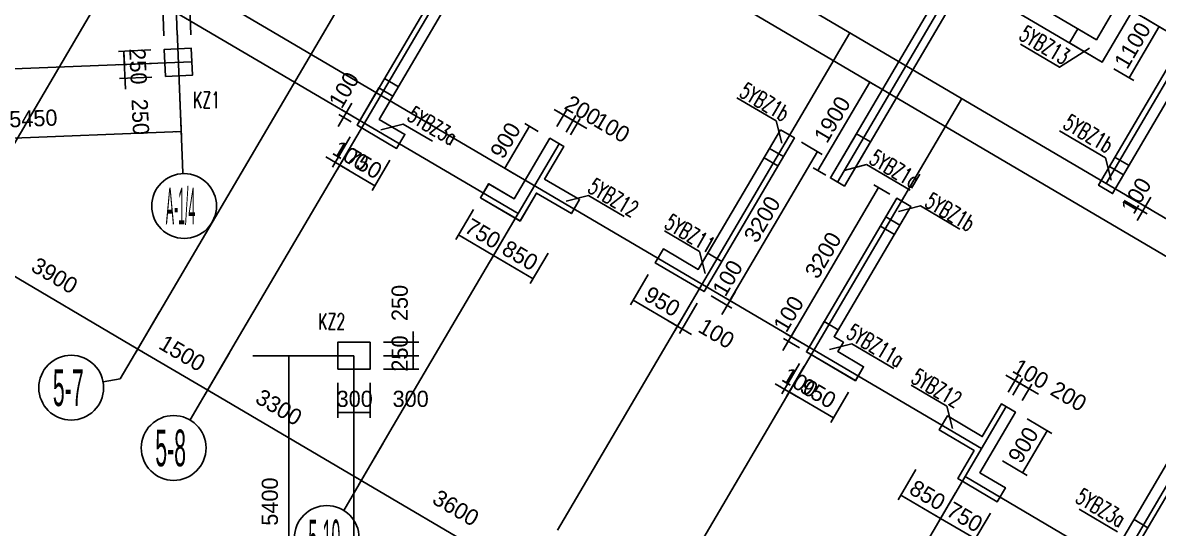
# Model space of a CAD drawing. Extents: x 19107 to 699106, y -67310 to 245688.
# Drawn here: x 492926 to 513952, y 163694 to 173051 of the extents above; entities that cross this region are included whole.
import ezdxf

# ---------------------------------------------------------------- set-up
doc = ezdxf.new("R2010")
doc.units = 0
doc.header["$LTSCALE"] = 100
doc.header["$MEASUREMENT"] = 0
doc.linetypes.add('DASHED', pattern=[19.05, 12.7, -6.35])
for name, color, linetype in [('COLU_DASH', 9, 'DASHED'), ('DIM', 3, 'Continuous'), ('DOTE', 253, 'Continuous'), ('L-AXIS', 3, 'Continuous'), ('wall-主楼', 2, 'Continuous'), ('小尺寸', 4, 'Continuous')]:
    doc.layers.add(name, color=color, linetype=linetype)
doc.layers.add('Select Column Frame Line', color=7, linetype='Continuous', lineweight=0)
doc.layers.add('Select Column Frame Position', color=7, linetype='Continuous', lineweight=0)
doc.styles.get("Standard").update_dxf_attribs({"font": 'standard'})
doc.styles.add('汉字', font='汉字')
doc.dimstyles.get("Standard").update_dxf_attribs({"dimtxt": 300, "dimasz": 100, "dimexe": 100, "dimexo": 250, "dimgap": 100, "dimtad": 0, "dimtoh": 1, "dimdec": 0, "dimdsep": 46, "dimcen": 0.09, "dimclrt": 7, "dimadec": 0, "dimazin": 0, "dimtfac": 1, "dimtdec": 4, "dimtofl": 0, "dimtmove": 0, "dimatfit": 3, "dimfxl": 1, "dimtolj": 1, "dimtzin": 0, "dimarcsym": 0})

# ---------------------------------------------------------------- blocks, each defined once
blk = doc.blocks.new('*D3367')
at = {"layer": 'L-AXIS', "color": 0, "linetype": 'ByBlock', "lineweight": -2}
for p, q in [((492100, 169677), (491645, 168903)), ((495057, 167012), (491696, 168989)), ((495462, 167700), (495007, 166926))]:
    blk.add_line(p, q, dxfattribs=at)
for points in [[(491696, 168989), (491790, 168953), (491773, 168924)], [(495057, 167012), (494963, 167049), (494980, 167077)]]:
    blk.add_solid(points, dxfattribs=at)
at = {"layer": 'L-AXIS', "color": 7, "linetype": 'Continuous', "lineweight": -2, "insert": (493517, 168371), "char_height": 300, "width": 775, "attachment_point": 5, "rotation": 329.5454, "style": '汉字'}
blk.add_mtext('3900', dxfattribs=at)
blk = doc.blocks.new('*D3705')
at = {"layer": 'L-AXIS', "color": 0, "linetype": 'ByBlock', "lineweight": -2}
for p, q in [((495835, 171662), (495864, 170938)), ((490389, 171444), (490418, 170719)), ((495860, 171038), (490414, 170819))]:
    blk.add_line(p, q, dxfattribs=at)
for points in [[(495860, 171038), (495760, 171017), (495759, 171050)], [(490414, 170819), (490513, 170840), (490515, 170806)]]:
    blk.add_solid(points, dxfattribs=at)
at = {"layer": 'L-AXIS', "color": 7, "linetype": 'Continuous', "lineweight": -2, "insert": (493123, 171278), "char_height": 300, "width": 785, "attachment_point": 5, "rotation": 2.2988, "style": '汉字'}
blk.add_mtext('5450', dxfattribs=at)
blk = doc.blocks.new('*D1015')
at = {"layer": 'L-AXIS', "color": 0, "linetype": 'ByBlock', "lineweight": -2}
for p, q in [((496755, 166940), (496300, 166166)), ((499195, 164580), (496351, 166252)), ((499600, 165267), (499145, 164493))]:
    blk.add_line(p, q, dxfattribs=at)
for points in [[(496351, 166252), (496445, 166216), (496428, 166187)], [(499195, 164580), (499101, 164616), (499117, 164645)]]:
    blk.add_solid(points, dxfattribs=at)
at = {"layer": 'L-AXIS', "color": 7, "linetype": 'Continuous', "lineweight": -2, "insert": (497670, 165933), "char_height": 300, "width": 780, "attachment_point": 5, "rotation": 329.5454, "style": '汉字'}
blk.add_mtext('3300', dxfattribs=at)
blk = doc.blocks.new('*D1350')
at = {"layer": 'L-AXIS', "color": 0, "linetype": 'ByBlock', "lineweight": -2}
for p, q in [((498397, 166888), (497754, 166888)), ((497854, 161488), (497854, 166888)), ((498865, 161488), (497754, 161488))]:
    blk.add_line(p, q, dxfattribs=at)
for points in [[(497854, 166888), (497870, 166788), (497837, 166788)], [(497854, 161488), (497837, 161588), (497870, 161588)]]:
    blk.add_solid(points, dxfattribs=at)
at = {"layer": 'L-AXIS', "color": 7, "linetype": 'Continuous', "lineweight": -2, "insert": (497504, 164188), "char_height": 300, "width": 785, "attachment_point": 5, "rotation": 90, "style": '汉字'}
blk.add_mtext('5400', dxfattribs=at)
blk = doc.blocks.new('_AXISO')
blk.add_circle((0, 0), 0.5)
blk = doc.blocks.new('*D4662')
at = {"layer": 'L-AXIS', "color": 0, "linetype": 'ByBlock', "lineweight": -2}
for p, q in [((495462, 167700), (495007, 166926)), ((496351, 166252), (495057, 167012)), ((496755, 166940), (496300, 166166))]:
    blk.add_line(p, q, dxfattribs=at)
for points in [[(495057, 167012), (495152, 166976), (495135, 166947)], [(496351, 166252), (496256, 166288), (496273, 166317)]]:
    blk.add_solid(points, dxfattribs=at)
at = {"layer": 'L-AXIS', "color": 7, "linetype": 'Continuous', "lineweight": -2, "insert": (495881, 166934), "char_height": 300, "width": 690, "attachment_point": 5, "rotation": 329.5454, "style": '汉字'}
blk.add_mtext('1500', dxfattribs=at)
blk = doc.blocks.new('*D5000')
at = {"layer": 'L-AXIS', "color": 0, "linetype": 'ByBlock', "lineweight": -2}
for p, q in [((499600, 165267), (499145, 164493)), ((502299, 162755), (499195, 164580)), ((502703, 163442), (502248, 162669))]:
    blk.add_line(p, q, dxfattribs=at)
for points in [[(499195, 164580), (499290, 164543), (499273, 164514)], [(502299, 162755), (502204, 162791), (502221, 162820)]]:
    blk.add_solid(points, dxfattribs=at)
at = {"layer": 'L-AXIS', "color": 7, "linetype": 'Continuous', "lineweight": -2, "insert": (500946, 164070), "char_height": 300, "width": 775, "attachment_point": 5, "rotation": 329.5454, "style": '汉字'}
blk.add_mtext('3600', dxfattribs=at)
blk = doc.blocks.new('*D2238')
at = {"layer": '小尺寸', "color": 0, "linetype": 'ByBlock', "lineweight": -2}
for p, q in [((501275, 169597), (500946, 169036)), ((500996, 169123), (501643, 168742)), ((501922, 169217), (501592, 168656))]:
    blk.add_line(p, q, dxfattribs=at)
for points in [[(500996, 169123), (501091, 169086), (501074, 169058)], [(501643, 168742), (501548, 168779), (501565, 168807)]]:
    blk.add_solid(points, dxfattribs=at)
at = {"layer": '小尺寸', "color": 7, "linetype": 'Continuous', "lineweight": -2, "insert": (501446, 169148), "char_height": 300, "width": 566.67, "attachment_point": 5, "rotation": 329.5454, "style": '汉字'}
blk.add_mtext('750', dxfattribs=at)
blk = doc.blocks.new('*D2581')
at = {"layer": '小尺寸', "color": 0, "linetype": 'ByBlock', "lineweight": -2}
for p, q in [((501922, 169217), (501592, 168656)), ((501643, 168742), (502376, 168312)), ((502654, 168786), (502325, 168225))]:
    blk.add_line(p, q, dxfattribs=at)
for points in [[(501643, 168742), (501738, 168706), (501721, 168677)], [(502376, 168312), (502281, 168348), (502298, 168377)]]:
    blk.add_solid(points, dxfattribs=at)
at = {"layer": '小尺寸', "color": 7, "linetype": 'Continuous', "lineweight": -2, "insert": (502136, 168743), "char_height": 300, "width": 566.67, "attachment_point": 5, "rotation": 329.5454, "style": '汉字'}
blk.add_mtext('850', dxfattribs=at)
blk = doc.blocks.new('*D275')
at = {"layer": '小尺寸', "color": 0, "linetype": 'ByBlock', "lineweight": -2}
for p, q in [((509464, 164782), (509135, 164221)), ((509186, 164307), (509918, 163877)), ((510197, 164351), (509868, 163790))]:
    blk.add_line(p, q, dxfattribs=at)
for points in [[(509186, 164307), (509280, 164271), (509263, 164242)], [(509918, 163877), (509824, 163913), (509841, 163942)]]:
    blk.add_solid(points, dxfattribs=at)
at = {"layer": '小尺寸', "color": 7, "linetype": 'Continuous', "lineweight": -2, "insert": (509679, 164308), "char_height": 300, "width": 566.67, "attachment_point": 5, "rotation": 329.5454, "style": '汉字'}
blk.add_mtext('850', dxfattribs=at)
blk = doc.blocks.new('*D628')
at = {"layer": '小尺寸', "color": 0, "linetype": 'ByBlock', "lineweight": -2}
for p, q in [((510197, 164351), (509868, 163790)), ((509918, 163877), (510565, 163496)), ((510844, 163971), (510514, 163410))]:
    blk.add_line(p, q, dxfattribs=at)
for points in [[(509918, 163877), (510013, 163840), (509996, 163812)], [(510565, 163496), (510470, 163533), (510487, 163562)]]:
    blk.add_solid(points, dxfattribs=at)
at = {"layer": '小尺寸', "color": 7, "linetype": 'Continuous', "lineweight": -2, "insert": (510368, 163902), "char_height": 300, "width": 566.67, "attachment_point": 5, "rotation": 329.5454, "style": '汉字'}
blk.add_mtext('750', dxfattribs=at)
blk = doc.blocks.new('*D25')
at = {"layer": '小尺寸', "color": 0, "linetype": 'ByBlock', "lineweight": -2}
for p, q in [((498991, 170939), (498661, 170379)), ((499077, 170889), (498747, 170328)), ((498539, 170567), (498970, 170313))]:
    blk.add_line(p, q, dxfattribs=at)
for points in [[(498712, 170465), (498617, 170502), (498634, 170530)], [(498798, 170415), (498893, 170378), (498876, 170350)]]:
    blk.add_solid(points, dxfattribs=at)
at = {"layer": '小尺寸', "color": 7, "linetype": 'Continuous', "lineweight": -2, "insert": (498999, 170586), "char_height": 300, "width": 476.67, "attachment_point": 5, "rotation": 329.5454, "style": '汉字'}
blk.add_mtext('100', dxfattribs=at)
blk = doc.blocks.new('*D3026')
at = {"layer": '小尺寸', "color": 0, "linetype": 'ByBlock', "lineweight": -2}
for p, q in [((513322, 169763), (513749, 169512)), ((513372, 169850), (513800, 169598)), ((513561, 169390), (513815, 169821))]:
    blk.add_line(p, q, dxfattribs=at)
for points in [[(513713, 169649), (513750, 169744), (513778, 169727)], [(513663, 169563), (513626, 169468), (513598, 169485)]]:
    blk.add_solid(points, dxfattribs=at)
at = {"layer": '小尺寸', "color": 7, "linetype": 'Continuous', "lineweight": -2, "insert": (513542, 169850), "char_height": 300, "width": 476.67, "attachment_point": 5, "rotation": 59.5454, "style": '汉字'}
blk.add_mtext('100', dxfattribs=at)
blk = doc.blocks.new('*D4039')
at = {"layer": '小尺寸', "color": 0, "linetype": 'ByBlock', "lineweight": -2}
for p, q in [((507312, 166743), (506982, 166183)), ((507398, 166692), (507068, 166132)), ((506860, 166370), (507291, 166117))]:
    blk.add_line(p, q, dxfattribs=at)
for points in [[(507033, 166269), (506938, 166305), (506955, 166334)], [(507119, 166218), (507214, 166182), (507197, 166153)]]:
    blk.add_solid(points, dxfattribs=at)
at = {"layer": '小尺寸', "color": 7, "linetype": 'Continuous', "lineweight": -2, "insert": (507320, 166390), "char_height": 300, "width": 476.67, "attachment_point": 5, "rotation": 329.546, "style": '汉字'}
blk.add_mtext('100', dxfattribs=at)
blk = doc.blocks.new('*D1767')
at = {"layer": '小尺寸', "color": 0, "linetype": 'ByBlock', "lineweight": -2}
for p, q in [((507398, 166692), (507068, 166132)), ((507119, 166218), (507938, 165737)), ((508217, 166211), (507887, 165650))]:
    blk.add_line(p, q, dxfattribs=at)
for points in [[(507119, 166218), (507214, 166182), (507197, 166153)], [(507938, 165737), (507843, 165773), (507860, 165802)]]:
    blk.add_solid(points, dxfattribs=at)
at = {"layer": '小尺寸', "color": 7, "linetype": 'Continuous', "lineweight": -2, "insert": (507655, 166193), "char_height": 300, "width": 556.67, "attachment_point": 5, "rotation": 329.546, "style": '汉字'}
blk.add_mtext('950', dxfattribs=at)
blk = doc.blocks.new('*D2082')
at = {"layer": '小尺寸', "color": 0, "linetype": 'ByBlock', "lineweight": -2}
for p, q in [((504510, 168390), (504181, 167830)), ((504231, 167916), (505050, 167435)), ((505329, 167909), (504999, 167348))]:
    blk.add_line(p, q, dxfattribs=at)
for points in [[(504231, 167916), (504326, 167880), (504309, 167851)], [(505050, 167435), (504955, 167471), (504972, 167500)]]:
    blk.add_solid(points, dxfattribs=at)
at = {"layer": '小尺寸', "color": 7, "linetype": 'Continuous', "lineweight": -2, "insert": (504767, 167891), "char_height": 300, "width": 556.67, "attachment_point": 5, "rotation": 329.5447, "style": '汉字'}
blk.add_mtext('950', dxfattribs=at)
blk = doc.blocks.new('*D2435')
at = {"layer": '小尺寸', "color": 0, "linetype": 'ByBlock', "lineweight": -2}
for p, q in [((505329, 167909), (504999, 167348)), ((505415, 167858), (505086, 167298)), ((504878, 167536), (505309, 167283))]:
    blk.add_line(p, q, dxfattribs=at)
for points in [[(505050, 167435), (504955, 167471), (504972, 167500)], [(505136, 167384), (505231, 167348), (505214, 167319)]]:
    blk.add_solid(points, dxfattribs=at)
at = {"layer": '小尺寸', "color": 7, "linetype": 'Continuous', "lineweight": -2, "insert": (505772, 167300), "char_height": 300, "width": 476.67, "attachment_point": 5, "rotation": 329.5447, "style": '汉字'}
blk.add_mtext('100', dxfattribs=at)
blk = doc.blocks.new('*D972')
at = {"layer": '小尺寸', "color": 0, "linetype": 'ByBlock', "lineweight": -2}
for p, q in [((499077, 170889), (498747, 170328)), ((498798, 170415), (499445, 170035)), ((499723, 170509), (499394, 169948))]:
    blk.add_line(p, q, dxfattribs=at)
for points in [[(498798, 170415), (498893, 170378), (498876, 170350)], [(499445, 170035), (499350, 170071), (499367, 170100)]]:
    blk.add_solid(points, dxfattribs=at)
at = {"layer": '小尺寸', "color": 7, "linetype": 'Continuous', "lineweight": -2, "insert": (499248, 170440), "char_height": 300, "width": 566.67, "attachment_point": 5, "rotation": 329.5454, "style": '汉字'}
blk.add_mtext('750', dxfattribs=at)
blk = doc.blocks.new('*D1637')
at = {"layer": '小尺寸', "color": 0, "linetype": 'ByBlock', "lineweight": -2}
for p, q in [((499020, 171560), (498767, 171129)), ((499062, 171304), (498833, 171438)), ((499011, 171217), (498782, 171352))]:
    blk.add_line(p, q, dxfattribs=at)
for points in [[(498919, 171388), (498955, 171482), (498984, 171465)], [(498868, 171301), (498832, 171207), (498803, 171224)]]:
    blk.add_solid(points, dxfattribs=at)
at = {"layer": '小尺寸', "color": 7, "linetype": 'Continuous', "lineweight": -2, "insert": (498875, 171806), "char_height": 300, "width": 476.67, "attachment_point": 5, "rotation": 59.5454, "style": '汉字'}
blk.add_mtext('100', dxfattribs=at)
blk = doc.blocks.new('*D3281')
at = {"layer": '小尺寸', "color": 0, "linetype": 'ByBlock', "lineweight": -2}
for p, q in [((507344, 170842), (507731, 170615)), ((507644, 170665), (506022, 167907)), ((505722, 168084), (506109, 167856))]:
    blk.add_line(p, q, dxfattribs=at)
for points in [[(507644, 170665), (507608, 170571), (507579, 170588)], [(506022, 167907), (506059, 168002), (506087, 167985)]]:
    blk.add_solid(points, dxfattribs=at)
at = {"layer": '小尺寸', "color": 7, "linetype": 'Continuous', "lineweight": -2, "insert": (506618, 169413), "char_height": 300, "width": 780, "attachment_point": 5, "rotation": 59.5454, "style": '汉字'}
blk.add_mtext('3200', dxfattribs=at)
blk = doc.blocks.new('*D899')
at = {"layer": '小尺寸', "color": 0, "linetype": 'ByBlock', "lineweight": -2}
for p, q in [((505671, 167997), (506058, 167770)), ((505722, 168084), (506109, 167856)), ((506124, 168079), (505870, 167648))]:
    blk.add_line(p, q, dxfattribs=at)
for points in [[(506022, 167907), (506059, 168002), (506087, 167985)], [(505972, 167821), (505935, 167726), (505907, 167743)]]:
    blk.add_solid(points, dxfattribs=at)
at = {"layer": '小尺寸', "color": 7, "linetype": 'Continuous', "lineweight": -2, "insert": (505978, 168325), "char_height": 300, "width": 476.67, "attachment_point": 5, "rotation": 59.5454, "style": '汉字'}
blk.add_mtext('100', dxfattribs=at)
blk = doc.blocks.new('*D1225')
at = {"layer": '小尺寸', "color": 0, "linetype": 'ByBlock', "lineweight": -2}
for p, q in [((508774, 170002), (507152, 167243)), ((508982, 169879), (508687, 170052)), ((507360, 167121), (507065, 167294))]:
    blk.add_line(p, q, dxfattribs=at)
for points in [[(508774, 170002), (508737, 169907), (508708, 169924)], [(507152, 167243), (507188, 167338), (507217, 167321)]]:
    blk.add_solid(points, dxfattribs=at)
at = {"layer": '小尺寸', "color": 7, "linetype": 'Continuous', "lineweight": -2, "insert": (507747, 168749), "char_height": 300, "width": 780, "attachment_point": 5, "rotation": 59.5454, "style": '汉字'}
blk.add_mtext('3200', dxfattribs=at)
blk = doc.blocks.new('*D1562')
at = {"layer": '小尺寸', "color": 0, "linetype": 'ByBlock', "lineweight": -2}
for p, q in [((507253, 167415), (507000, 166984)), ((507309, 167034), (507015, 167208)), ((507360, 167121), (507065, 167294))]:
    blk.add_line(p, q, dxfattribs=at)
for points in [[(507101, 167157), (507065, 167062), (507036, 167079)], [(507152, 167243), (507188, 167338), (507217, 167321)]]:
    blk.add_solid(points, dxfattribs=at)
at = {"layer": '小尺寸', "color": 7, "linetype": 'Continuous', "lineweight": -2, "insert": (507108, 167661), "char_height": 300, "width": 476.67, "attachment_point": 5, "rotation": 59.5454, "style": '汉字'}
blk.add_mtext('100', dxfattribs=at)
blk = doc.blocks.new('*D1887')
at = {"layer": '小尺寸', "color": 0, "linetype": 'ByBlock', "lineweight": -2}
for p, q in [((502471, 171039), (502223, 171185)), ((502309, 171135), (501853, 170359)), ((502015, 170263), (501766, 170409))]:
    blk.add_line(p, q, dxfattribs=at)
for points in [[(502309, 171135), (502272, 171040), (502244, 171057)], [(501853, 170359), (501889, 170453), (501918, 170437)]]:
    blk.add_solid(points, dxfattribs=at)
at = {"layer": '小尺寸', "color": 7, "linetype": 'Continuous', "lineweight": -2, "insert": (501865, 170873), "char_height": 300, "width": 556.67, "attachment_point": 5, "rotation": 59.5454, "style": '汉字'}
blk.add_mtext('900', dxfattribs=at)
blk = doc.blocks.new('*D4882')
at = {"layer": '小尺寸', "color": 0, "linetype": 'ByBlock', "lineweight": -2}
for p, q in [((502769, 171447), (503287, 171143)), ((502813, 171128), (502992, 171432)), ((502986, 171026), (503165, 171331))]:
    blk.add_line(p, q, dxfattribs=at)
for points in [[(502942, 171346), (502847, 171382), (502864, 171411)], [(503114, 171245), (503209, 171208), (503192, 171180)]]:
    blk.add_solid(points, dxfattribs=at)
at = {"layer": '小尺寸', "color": 7, "linetype": 'Continuous', "lineweight": -2, "insert": (503297, 171427), "char_height": 300, "width": 566.67, "attachment_point": 5, "rotation": 329.5454, "style": '汉字'}
blk.add_mtext('200', dxfattribs=at)
blk = doc.blocks.new('*D5214')
at = {"layer": '小尺寸', "color": 0, "linetype": 'ByBlock', "lineweight": -2}
for p, q in [((502942, 171346), (503373, 171093)), ((502986, 171026), (503165, 171331)), ((503072, 170976), (503251, 171280))]:
    blk.add_line(p, q, dxfattribs=at)
for points in [[(503114, 171245), (503020, 171281), (503036, 171310)], [(503200, 171194), (503295, 171158), (503278, 171129)]]:
    blk.add_solid(points, dxfattribs=at)
at = {"layer": '小尺寸', "color": 7, "linetype": 'Continuous', "lineweight": -2, "insert": (503836, 171110), "char_height": 300, "width": 476.67, "attachment_point": 5, "rotation": 329.5454, "style": '汉字'}
blk.add_mtext('100', dxfattribs=at)
blk = doc.blocks.new('*D2883')
at = {"layer": '小尺寸', "color": 0, "linetype": 'ByBlock', "lineweight": -2}
for p, q in [((508758, 171867), (508527, 172003)), ((508613, 171952), (507650, 170314)), ((507795, 170229), (507564, 170365))]:
    blk.add_line(p, q, dxfattribs=at)
for points in [[(508613, 171952), (508577, 171857), (508548, 171874)], [(507650, 170314), (507686, 170409), (507715, 170392)]]:
    blk.add_solid(points, dxfattribs=at)
at = {"layer": '小尺寸', "color": 7, "linetype": 'Continuous', "lineweight": -2, "insert": (507916, 171260), "char_height": 300, "width": 685, "attachment_point": 5, "rotation": 59.5454, "style": '汉字'}
blk.add_mtext('1900', dxfattribs=at)
blk = doc.blocks.new('*D1247')
at = {"layer": '小尺寸', "color": 0, "linetype": 'ByBlock', "lineweight": -2}
for p, q in [((511523, 165717), (511983, 165446)), ((511897, 165497), (511440, 164721)), ((511066, 164941), (511527, 164671))]:
    blk.add_line(p, q, dxfattribs=at)
for points in [[(511897, 165497), (511860, 165402), (511832, 165419)], [(511440, 164721), (511477, 164816), (511505, 164799)]]:
    blk.add_solid(points, dxfattribs=at)
at = {"layer": '小尺寸', "color": 7, "linetype": 'Continuous', "lineweight": -2, "insert": (511453, 165236), "char_height": 300, "width": 556.67, "attachment_point": 5, "rotation": 59.5454, "style": '汉字'}
blk.add_mtext('900', dxfattribs=at)
blk = doc.blocks.new('*D1584')
at = {"layer": '小尺寸', "color": 0, "linetype": 'ByBlock', "lineweight": -2}
for p, q in [((511734, 166176), (511217, 166480)), ((511261, 166161), (511440, 166465)), ((511434, 166059), (511613, 166364))]:
    blk.add_line(p, q, dxfattribs=at)
for points in [[(511390, 166379), (511295, 166415), (511312, 166444)], [(511562, 166277), (511657, 166241), (511640, 166212)]]:
    blk.add_solid(points, dxfattribs=at)
at = {"layer": '小尺寸', "color": 7, "linetype": 'Continuous', "lineweight": -2, "insert": (512293, 166137), "char_height": 300, "width": 566.67, "attachment_point": 5, "rotation": 329.5454, "style": '汉字'}
blk.add_mtext('200', dxfattribs=at)
blk = doc.blocks.new('*D1912')
at = {"layer": '小尺寸', "color": 0, "linetype": 'ByBlock', "lineweight": -2}
for p, q in [((511562, 166277), (511131, 166531)), ((511175, 166211), (511354, 166516)), ((511261, 166161), (511440, 166465))]:
    blk.add_line(p, q, dxfattribs=at)
for points in [[(511303, 166430), (511209, 166466), (511226, 166495)], [(511390, 166379), (511484, 166342), (511467, 166314)]]:
    blk.add_solid(points, dxfattribs=at)
at = {"layer": '小尺寸', "color": 7, "linetype": 'Continuous', "lineweight": -2, "insert": (511591, 166551), "char_height": 300, "width": 476.67, "attachment_point": 5, "rotation": 329.5454, "style": '汉字'}
blk.add_mtext('100', dxfattribs=at)
blk = doc.blocks.new('*D4904')
at = {"layer": '小尺寸', "color": 0, "linetype": 'ByBlock', "lineweight": -2}
for p, q in [((513686, 173145), (514056, 172928)), ((513970, 172979), (513412, 172030)), ((513129, 172197), (513498, 171980))]:
    blk.add_line(p, q, dxfattribs=at)
for points in [[(513970, 172979), (513933, 172884), (513904, 172901)], [(513412, 172030), (513448, 172125), (513477, 172108)]]:
    blk.add_solid(points, dxfattribs=at)
at = {"layer": '小尺寸', "color": 7, "linetype": 'Continuous', "lineweight": -2, "insert": (513475, 172631), "char_height": 300, "width": 685, "attachment_point": 5, "rotation": 59.5454, "style": '汉字'}
blk.add_mtext('1100', dxfattribs=at)
blk = doc.blocks.new('*D4670')
at = {"layer": 'DIM', "color": 0, "linetype": 'ByBlock', "lineweight": -2}
for p, q in [((500158, 167338), (500158, 166688)), ((499608, 167138), (500258, 167138)), ((499608, 166888), (500258, 166888))]:
    blk.add_line(p, q, dxfattribs=at)
for points in [[(500158, 167138), (500141, 167238), (500175, 167238)], [(500158, 166888), (500175, 166788), (500141, 166788)]]:
    blk.add_solid(points, dxfattribs=at)
at = {"layer": 'DIM', "color": 7, "linetype": 'Continuous', "lineweight": -2, "insert": (499908, 167864), "char_height": 300, "width": 566.67, "attachment_point": 5, "rotation": 90, "style": '汉字'}
blk.add_mtext('250', dxfattribs=at)
blk = doc.blocks.new('*D2387')
at = {"layer": 'DIM', "color": 0, "linetype": 'ByBlock', "lineweight": -2}
for p, q in [((499608, 166888), (500258, 166888)), ((500158, 166888), (500158, 166638)), ((499608, 166638), (500258, 166638))]:
    blk.add_line(p, q, dxfattribs=at)
for points in [[(500158, 166888), (500175, 166788), (500141, 166788)], [(500158, 166638), (500141, 166738), (500175, 166738)]]:
    blk.add_solid(points, dxfattribs=at)
at = {"layer": 'DIM', "color": 7, "linetype": 'Continuous', "lineweight": -2, "insert": (499908, 166928), "char_height": 300, "width": 566.67, "attachment_point": 5, "rotation": 90, "style": '汉字'}
blk.add_mtext('250', dxfattribs=at)
blk = doc.blocks.new('*D2693')
at = {"layer": 'DIM', "color": 0, "linetype": 'ByBlock', "lineweight": -2}
for p, q in [((498758, 166388), (498758, 165738)), ((499058, 166388), (499058, 165738)), ((498758, 165838), (499058, 165838))]:
    blk.add_line(p, q, dxfattribs=at)
for points in [[(498758, 165838), (498858, 165855), (498858, 165821)], [(499058, 165838), (498958, 165821), (498958, 165855)]]:
    blk.add_solid(points, dxfattribs=at)
at = {"layer": 'DIM', "color": 7, "linetype": 'Continuous', "lineweight": -2, "insert": (499073, 166088), "char_height": 300, "width": 566.67, "attachment_point": 5, "style": '汉字'}
blk.add_mtext('300', dxfattribs=at)
blk = doc.blocks.new('*D3053')
at = {"layer": 'DIM', "color": 0, "linetype": 'ByBlock', "lineweight": -2}
for p, q in [((499058, 166388), (499058, 165738)), ((499358, 166388), (499358, 165738)), ((499058, 165838), (499358, 165838))]:
    blk.add_line(p, q, dxfattribs=at)
for points in [[(499058, 165838), (499158, 165855), (499158, 165821)], [(499358, 165838), (499258, 165821), (499258, 165855)]]:
    blk.add_solid(points, dxfattribs=at)
at = {"layer": 'DIM', "color": 7, "linetype": 'Continuous', "lineweight": -2, "insert": (500109, 166088), "char_height": 300, "width": 566.67, "attachment_point": 5, "style": '汉字'}
blk.add_mtext('300', dxfattribs=at)
blk = doc.blocks.new('*D2732')
at = {"layer": 'DIM', "color": 0, "linetype": 'ByBlock', "lineweight": -2}
for p, q in [((495314, 173551), (495963, 173574)), ((495540, 172807), (495510, 173658)), ((495789, 172819), (495760, 173667))]:
    blk.add_line(p, q, dxfattribs=at)
for points in [[(495513, 173558), (495414, 173538), (495413, 173571)], [(495763, 173567), (495863, 173587), (495864, 173554)]]:
    blk.add_solid(points, dxfattribs=at)
at = {"layer": 'DIM', "color": 7, "linetype": 'Continuous', "lineweight": -2, "insert": (495799, 173818), "char_height": 300, "width": 566.67, "attachment_point": 5, "rotation": 2, "style": '汉字'}
blk.add_mtext('250', dxfattribs=at)
blk = doc.blocks.new('*D3058')
at = {"layer": 'DIM', "color": 0, "linetype": 'ByBlock', "lineweight": -2}
for p, q in [((495299, 172546), (494698, 172519)), ((494798, 172523), (494809, 172273)), ((495310, 172296), (494709, 172269))]:
    blk.add_line(p, q, dxfattribs=at)
for points in [[(494798, 172523), (494819, 172424), (494786, 172423)], [(494809, 172273), (494788, 172372), (494821, 172374)]]:
    blk.add_solid(points, dxfattribs=at)
at = {"layer": 'DIM', "color": 7, "linetype": 'Continuous', "lineweight": -2, "insert": (495061, 172243), "char_height": 300, "width": 566.67, "attachment_point": 5, "rotation": 272.5975, "style": '汉字'}
blk.add_mtext('250', dxfattribs=at)
blk = doc.blocks.new('*D1441')
at = {"layer": 'DIM', "color": 0, "linetype": 'ByBlock', "lineweight": -2}
for p, q in [((496039, 172827), (496010, 173675)), ((495789, 172819), (495760, 173667)), ((495763, 173567), (496013, 173576))]:
    blk.add_line(p, q, dxfattribs=at)
for points in [[(495763, 173567), (495863, 173587), (495864, 173554)], [(496013, 173576), (495914, 173555), (495913, 173589)]]:
    blk.add_solid(points, dxfattribs=at)
at = {"layer": 'DIM', "color": 7, "linetype": 'Continuous', "lineweight": -2, "insert": (496710, 173850), "char_height": 300, "width": 566.67, "attachment_point": 5, "rotation": 2, "style": '汉字'}
blk.add_mtext('250', dxfattribs=at)
blk = doc.blocks.new('*D1768')
at = {"layer": 'DIM', "color": 0, "linetype": 'ByBlock', "lineweight": -2}
for p, q in [((494800, 172473), (494830, 171824)), ((495310, 172296), (494709, 172269)), ((495319, 172046), (494721, 172019))]:
    blk.add_line(p, q, dxfattribs=at)
for points in [[(494809, 172273), (494788, 172372), (494821, 172374)], [(494821, 172024), (494842, 171925), (494808, 171923)]]:
    blk.add_solid(points, dxfattribs=at)
at = {"layer": 'DIM', "color": 7, "linetype": 'Continuous', "lineweight": -2, "insert": (495103, 171308), "char_height": 300, "width": 566.67, "attachment_point": 5, "rotation": 272.5975, "style": '汉字'}
blk.add_mtext('250', dxfattribs=at)

msp = doc.modelspace()

# ---------------------------------------------------------------- linework, layer by layer
at = {"layer": 'COLU_DASH'}
for p, q in [((499624.2, 172017), (499882.8, 171865)), ((506910.3, 170401), (506651.7, 170553.1)), ((513151.7, 170559.4), (513410.3, 170407.3)), ((509065.4, 169133.9), (508806.8, 169285.9)), ((513761.5, 163704.6), (513502.8, 163856.6))]:
    msp.add_line(p, q, dxfattribs=at)
at = {"layer": 'DOTE'}
for p, q in [((487311.5, 188652.7), (528297.4, 164553.8)), ((517227.7, 185778), (508010.6, 170102.1)), ((522507.5, 163782.3), (485487, 185549.6)), ((505107.7, 184105.2), (495588.5, 167915.5)), ((499921.1, 182978.6), (492226.5, 169892.2)), ((483053.9, 181411.6), (510678.3, 165169)), ((482749.8, 180894.4), (502098.7, 169517.6)), ((516785.8, 176542.7), (512984.5, 170077.7)), ((502295.3, 176362.7), (496881.5, 167155.2)), ((531878.7, 158968.3), (502295.3, 176362.7)), ((495784.6, 172904.5), (495883.5, 170442.3)), ((508243.3, 172865.4), (502829.5, 163657.9)), ((496058, 172327.7), (476926, 171559.7)), ((510312.2, 171648.9), (504898.4, 162441.4)), ((502859.2, 170810.9), (499726.2, 165482.6)), ((516260.2, 168151.6), (510846.4, 158944.1)), ((499058.1, 166887.9), (497184.4, 166887.9)), ((499058.1, 166887.9), (499058.1, 146357.9)), ((511134.7, 165945.1), (508001.7, 160616.8)), ((510374.2, 164651.8), (528701.7, 153875.6))]:
    msp.add_line(p, q, dxfattribs=at)
at = {"layer": 'L-AXIS'}
for p, q in [((495890.9, 170258.1), (495883.5, 170442.3)), ((494731.9, 166458.7), (495588.5, 167915.5)), ((496024.9, 165698.4), (496881.5, 167155.2)), ((494731.9, 166458.7), (494415, 166401.9)), ((498869.6, 164025.7), (499726.2, 165482.6))]:
    msp.add_line(p, q, dxfattribs=at)
at = {"layer": 'Select Column Frame Line', "color": 200, "linetype": 'Continuous', "lineweight": -3}
for p, q in [((506148, 171661.3), (506877.2, 171232.5)), ((506983.8, 170821.8), (506877.2, 171232.5)), ((512121.5, 171049.1), (512971.7, 170549.2)), ((513078.3, 170138.5), (512971.7, 170549.2)), ((508137.3, 170317.6), (508548, 170424.1)), ((509355.6, 169949.3), (508548, 170424.1)), ((502988.7, 169748.7), (503399.3, 169855.3)), ((504062.8, 169465.2), (503399.3, 169855.3)), ((509138.9, 169554.7), (509549.5, 169661.3)), ((510278.7, 169232.5), (509549.5, 169661.3)), ((504809.1, 169200.4), (505458, 168818.8)), ((505564.6, 168408.2), (505458, 168818.8)), ((507867.2, 167004.3), (508277.8, 167110.9)), ((509055, 166653.9), (508277.8, 167110.9)), ((509373.5, 166342.6), (510037, 165952.5)), ((510143.5, 165541.8), (510037, 165952.5)), ((512486.8, 164048), (513196.1, 163631))]:
    msp.add_line(p, q, dxfattribs=at)
for points in [[(512676.6, 172578.8), (512122.1, 172227.7), (511398, 172653.4)], [(499559.7, 171068.9), (499970.4, 171175.4), (500513.4, 170856.1)]]:
    msp.add_lwpolyline(points, dxfattribs=at)
at = {"layer": 'Select Column Frame Position', "color": 235, "linetype": 'Continuous', "lineweight": -3}
for points in [[(512573.1, 173915.7), (512421, 173657.1), (513110.7, 173251.6), (512806.5, 172734.4), (512461.7, 172937.2), (512309.7, 172678.6), (512913.1, 172323.8), (513521.3, 173358.2), (512573.1, 173915.7)], [(499522.8, 171844.6), (499117.3, 171155), (499850, 170724.2), (500002.1, 170982.8), (499528, 171261.5), (499781.4, 171692.6), (499522.8, 171844.6)], [(506955.8, 171070.3), (506753.1, 170725.5), (507011.7, 170573.4), (507214.5, 170918.2), (506955.8, 171070.3)], [(508362.8, 170997), (507881.3, 170178.1), (508139.9, 170026), (508621.4, 170845), (508362.8, 170997)], [(503237.1, 169776.7), (503085, 169518.1), (502438.5, 169898.2), (502134.6, 169381.4), (501401.9, 169812.2), (501554, 170070.8), (502028.1, 169792), (502686.8, 170912.3), (502945.4, 170760.2), (502590.6, 170156.8), (503237.1, 169776.7)], [(513050.4, 170387), (512847.6, 170042.2), (513106.2, 169890.1), (513309, 170234.9), (513050.4, 170387)], [(509110.9, 169803.1), (508908.2, 169458.3), (509166.8, 169306.3), (509369.5, 169651.1), (509110.9, 169803.1)], [(504636.7, 168605.7), (505541.8, 168073.5), (505871.3, 168633.8), (505612.7, 168785.9), (505435.3, 168484.2), (504788.8, 168864.3), (504636.7, 168605.7)], [(508026.4, 167366.7), (507950.5, 167237.7), (508122.9, 167136.3), (508021.4, 166963.6), (508495.5, 166684.9), (508343.4, 166426.3), (507438.3, 166958.4), (507767.8, 167518.8), (508026.4, 167366.7)], [(510970.4, 164186.1), (510237.7, 164616.9), (510541.6, 165133.8), (509895.1, 165513.9), (510047.1, 165772.5), (510693.7, 165392.4), (511048.5, 165995.8), (511307.1, 165843.7), (510648.4, 164723.5), (511122.5, 164444.7), (510970.4, 164186.1)]]:
    msp.add_lwpolyline(points, dxfattribs=at)
at = {"layer": 'Select Column Frame Position', "color": 7, "linetype": 'Continuous', "lineweight": -3}
for points in [[(495568.4, 172057.8), (496068, 172077.9), (496048, 172577.5), (495548.4, 172557.4), (495568.4, 172057.8)], [(498758.1, 166637.9), (499358.1, 166637.9), (499358.1, 167137.9), (498758.1, 167137.9), (498758.1, 166637.9)]]:
    msp.add_lwpolyline(points, dxfattribs=at)
at = {"layer": 'wall-主楼'}
for points in [[(499850, 170724.2), (499117.3, 171155), (502310.5, 176585.8), (504207, 175470.7), (504054.9, 175212.1), (502417, 176175.1), (499528, 171261.5), (500002.1, 170982.8)], [(512573.1, 173915.7), (512421, 173657.1), (513110.7, 173251.6), (512806.5, 172734.4), (507979.2, 175572.8), (508283.3, 176090), (508972.9, 175684.6), (509125, 175943.2), (508176.7, 176500.7), (507568.5, 175466.3), (510111.5, 173971), (507881.3, 170178.1), (508139.9, 170026), (510370.1, 173819), (512913.1, 172323.8), (513521.3, 173358.2)], [(514469.6, 172800.7), (515073, 172445.9), (514920.9, 172187.2), (514576.1, 172390), (513106.2, 169890.1), (512847.6, 170042.2)], [(506955.8, 171070.3), (505435.3, 168484.2), (504788.8, 168864.3), (504636.7, 168605.7), (505541.8, 168073.5), (507214.5, 170918.2)], [(502686.8, 170912.3), (502945.4, 170760.2), (502590.6, 170156.8), (503237.1, 169776.7), (503085, 169518.1), (502438.5, 169898.2), (502134.4, 169381), (501401.7, 169811.8), (501553.7, 170070.4), (502027.9, 169791.7)], [(507950.3, 167237.4), (508122.7, 167136), (508021.4, 166963.6), (508495.5, 166684.9), (508343.4, 166426.2), (507438.3, 166958.4), (509110.9, 169803.1), (509369.5, 169651.1)], [(512521.9, 163273.4), (513254.6, 162842.5), (516447.8, 168273.3), (514551.3, 169388.4), (514399.3, 169129.8), (516037.1, 168166.8), (513148, 163253.2), (512673.9, 163532)], [(511307.1, 165843.7), (511048.5, 165995.8), (510693.7, 165392.4), (510047.1, 165772.5), (509895.1, 165513.9), (510541.6, 165133.8), (510237.5, 164616.5), (510970.2, 164185.7), (511122.3, 164444.3), (510648.2, 164723.1)]]:
    msp.add_lwpolyline(points, close=True, dxfattribs=at)

# ---------------------------------------------------------------- block references
at = {"layer": 'L-AXIS'}
ref = msp.add_blockref('_AXISO', (495914.9, 169658.5), dxfattribs=dict(at, xscale=1199.999999999997, yscale=1200, rotation=359.999645787379))
ref.add_attrib('A', 'A-1/4', (495575.5, 169319.1), dxfattribs={"height": 678.82, "style": '汉字', "width": 0.252427})
ref = msp.add_blockref('_AXISO', (493824.3, 166296.2), dxfattribs=dict(at, xscale=1199.999999999997, yscale=1200, rotation=359.999645787379))
ref.add_attrib('A', '5-7', (493484.9, 165956.8), dxfattribs={"height": 678.82, "style": '汉字', "width": 0.433333})
ref = msp.add_blockref('_AXISO', (495720.8, 165181.2), dxfattribs=dict(at, xscale=1199.999999999997, yscale=1200, rotation=359.999645787379))
ref.add_attrib('A', '5-8', (495381.4, 164841.7), dxfattribs={"height": 678.82, "style": '汉字', "width": 0.433333})
ref = msp.add_blockref('_AXISO', (498556, 163514.1), dxfattribs=dict(at, xscale=1199.999999999997, yscale=1200, rotation=359.999645787379))
ref.add_attrib('A', '5-10', (498216.6, 163174.7), dxfattribs={"height": 678.82, "style": '汉字', "width": 0.325})

# ---------------------------------------------------------------- texts
at = {"color": 200, "linetype": 'Continuous', "lineweight": -3, "width": 0.7}
for s, p in [('5YBZ13', (511352, 172757.4)), ('5YBZ1b', (506172.1, 171700.7)), ('5YBZ3a', (500023, 171260.5)), ('5YBZ1b', (512166.4, 171115.4)), ('5YBZ1d', (508576.3, 170460.4)), ('5YBZ12', (503366.4, 169931.7)), ('5YBZ1b', (509605.2, 169665)), ('5YBZ11', (504782.6, 169267.2)), ('5YBZ11a', (508153.5, 167233.3)), ('5YBZ12', (509349.9, 166405.7)), ('5YBZ3a', (512395, 164191.8))]:
    msp.add_text(s, height=300, rotation=329.54537, dxfattribs=at).set_placement(p)
for s, p in [('KZ1', (496081.1, 171471.7)), ('KZ2', (498399.3, 167370.2))]:
    msp.add_text(s, height=300, dxfattribs=at).set_placement(p)

# ---------------------------------------------------------------- dimensions: what is measured, and where the dimension line sits
at = {"layer": 'DIM', "color": 200}
for base, p1, p2, angle, picture, middle in [((495763.3, 173566.8), (495548.4, 172557.4), (495798.1, 172568.7), 2, '*D2732', (495290.8, 173800.5)), ((496013.1, 173575.5), (495798.1, 172568.7), (496048, 172577.5), 2, '*D1441', (496202.2, 173832.3)), ((494809.2, 172273.3), (495548.4, 172557.4), (495559.7, 172307.4), 272.59755, '*D3058', (495037.8, 172751.2)), ((494820.5, 172023.9), (495559.7, 172307.4), (495568.4, 172057.8), 272.59755, '*D1768', (495080.2, 171816.1))]:
    dim = msp.add_linear_dim(base=base, p1=p1, p2=p2, angle=angle, dimstyle='Standard', dxfattribs=at)
    dim.commit()
    dim.dimension.update_dxf_attribs({"geometry": picture, "text_midpoint": middle})
for p1, p2, distance, picture, middle in [((499358.1, 167137.9), (499358.1, 166887.9), 800, '*D4670', (499908.1, 167356)), ((499358.1, 166887.9), (499358.1, 166637.9), 800, '*D2387', (499908.1, 166419.9)), ((498758.1, 166637.9), (499058.1, 166637.9), -800, '*D2693', (498540, 166087.9)), ((499058.1, 166637.9), (499358.1, 166637.9), -800, '*D3053', (499576.1, 166087.9))]:
    dim = msp.add_aligned_dim(p1=p1, p2=p2, distance=distance, dimstyle='Standard', dxfattribs=at)
    dim.commit()
    dim.dimension.update_dxf_attribs({"geometry": picture, "text_midpoint": middle})
at = {"layer": 'L-AXIS'}
for base, p1, p2, angle, picture, middle in [((490414, 170819), (495824.5, 171912), (490378.9, 171693.4), 2.29877, '*D3705', (493122.7, 171278)), ((491695.6, 168989.2), (495588.5, 167915.5), (492226.5, 169892.2), 149.54537, '*D3367', (493517, 168371.4)), ((495057.5, 167012.4), (496881.5, 167155.2), (495588.5, 167915.5), 149.54537, '*D4662', (495881.4, 166934)), ((496350.5, 166252.1), (499726.2, 165482.6), (496881.5, 167155.2), 149.54537, '*D1015', (497670.2, 165932.9)), ((497853.5, 166887.9), (499115.1, 161487.9), (498647, 166887.9), 90, '*D1350', (497503.5, 164187.9)), ((499195.2, 164579.5), (502829.5, 163657.9), (499726.2, 165482.6), 149.54537, '*D5000', (500945.7, 164070.4))]:
    dim = msp.add_linear_dim(base=base, p1=p1, p2=p2, angle=angle, dimstyle='Standard', dxfattribs=at)
    dim.commit()
    dim.dimension.update_dxf_attribs({"geometry": picture, "text_midpoint": middle})
at = {"layer": '小尺寸'}
for base, p1, p2, angle, picture, middle in [((513412, 172030.4), (513470.6, 173272), (512913.1, 172323.8), 59.54537, '*D4904', (513475.2, 172631.3)), ((498868.2, 171301.5), (499277.3, 171176.9), (499226.6, 171090.7), 59.54537, '*D1637', (498678, 171471.3)), ((507650.1, 170314), (508973.7, 171739.9), (508010.6, 170102.1), 59.54537, '*D2883', (507916.1, 171259.7)), ((503114.2, 171244.6), (502686.8, 170912.3), (502859.2, 170810.9), 329.54537, '*D4882', (502880.5, 171672.1)), ((503200.4, 171194), (502859.2, 170810.9), (502945.4, 170760.2), 329.54537, '*D5214', (503501.2, 171307.1)), ((501852.6, 170358.7), (502686.8, 170912.3), (502230.6, 170136.5), 59.54537, '*D1887', (501865.1, 170873.4)), ((499444.5, 170034.5), (499203.5, 171104.3), (499850, 170724.2), 329.54537, '*D972', (499248, 170440.1)), ((506022.4, 167907), (507128.3, 170968.9), (505506.3, 168210.4), 59.54537, '*D3281', (506617.8, 169412.9)), ((507151.6, 167243), (509197.1, 169752.5), (507575.2, 166994), 59.54537, '*D1225', (507747, 168749)), ((505971.7, 167820.8), (505506.3, 168210.4), (505455.6, 168124.2), 59.54537, '*D899', (505781.5, 167990.6)), ((507100.9, 167156.8), (507575.2, 166994), (507524.5, 166907.8), 59.54537, '*D1562', (506910.7, 167326.7)), ((511303.5, 166429.5), (511134.7, 165945.1), (511048.5, 165995.8), 149.54537, '*D1912', (511256.1, 166747.4)), ((511389.7, 166378.8), (511307.1, 165843.7), (511134.7, 165945.1), 149.54537, '*D1584', (511876.8, 166382.4)), ((511440.4, 164721.3), (511307.1, 165843.7), (510850.9, 165067.9), 59.54537, '*D1247', (511453, 165235.9))]:
    dim = msp.add_linear_dim(base=base, p1=p1, p2=p2, angle=angle, dimstyle='Standard', dxfattribs=at)
    dim.commit()
    dim.dimension.update_dxf_attribs({"geometry": picture, "text_midpoint": middle})
for p1, p2, distance, picture, middle in [((499117.3, 171155), (499203.5, 171104.3), -800, '*D25', (498664.5, 170783.2)), ((513106.2, 169890.1), (513156.9, 169976.3), -645.6, '*D3026', (513344.9, 169515.5)), ((501401.9, 169812.2), (502048.4, 169432), -800, '*D2238', (501446.4, 169148)), ((502048.4, 169432), (502781.1, 169001.2), -800, '*D2581', (502136, 168742.5)), ((504636.7, 168605.7), (505455.6, 168124.2), -800, '*D2082', (504767.4, 167890.9)), ((505455.6, 168124.2), (505541.8, 168073.5), -800, '*D2435', (505437.1, 167497.1)), ((507438.3, 166958.4), (507524.5, 166907.7), -800, '*D4039', (506985.5, 166586.7)), ((507524.5, 166907.7), (508343.4, 166426.3), -800, '*D1767', (507655.2, 166192.9)), ((509591.2, 164997.1), (510323.9, 164566.2), -800, '*D275', (509678.8, 164307.5)), ((510323.9, 164566.2), (510970.4, 164186.1), -800, '*D628', (510368.4, 163902))]:
    dim = msp.add_aligned_dim(p1=p1, p2=p2, distance=distance, dimstyle='Standard', dxfattribs=at)
    dim.commit()
    dim.dimension.update_dxf_attribs({"geometry": picture, "text_midpoint": middle})

doc.saveas('drawing.dxf')
